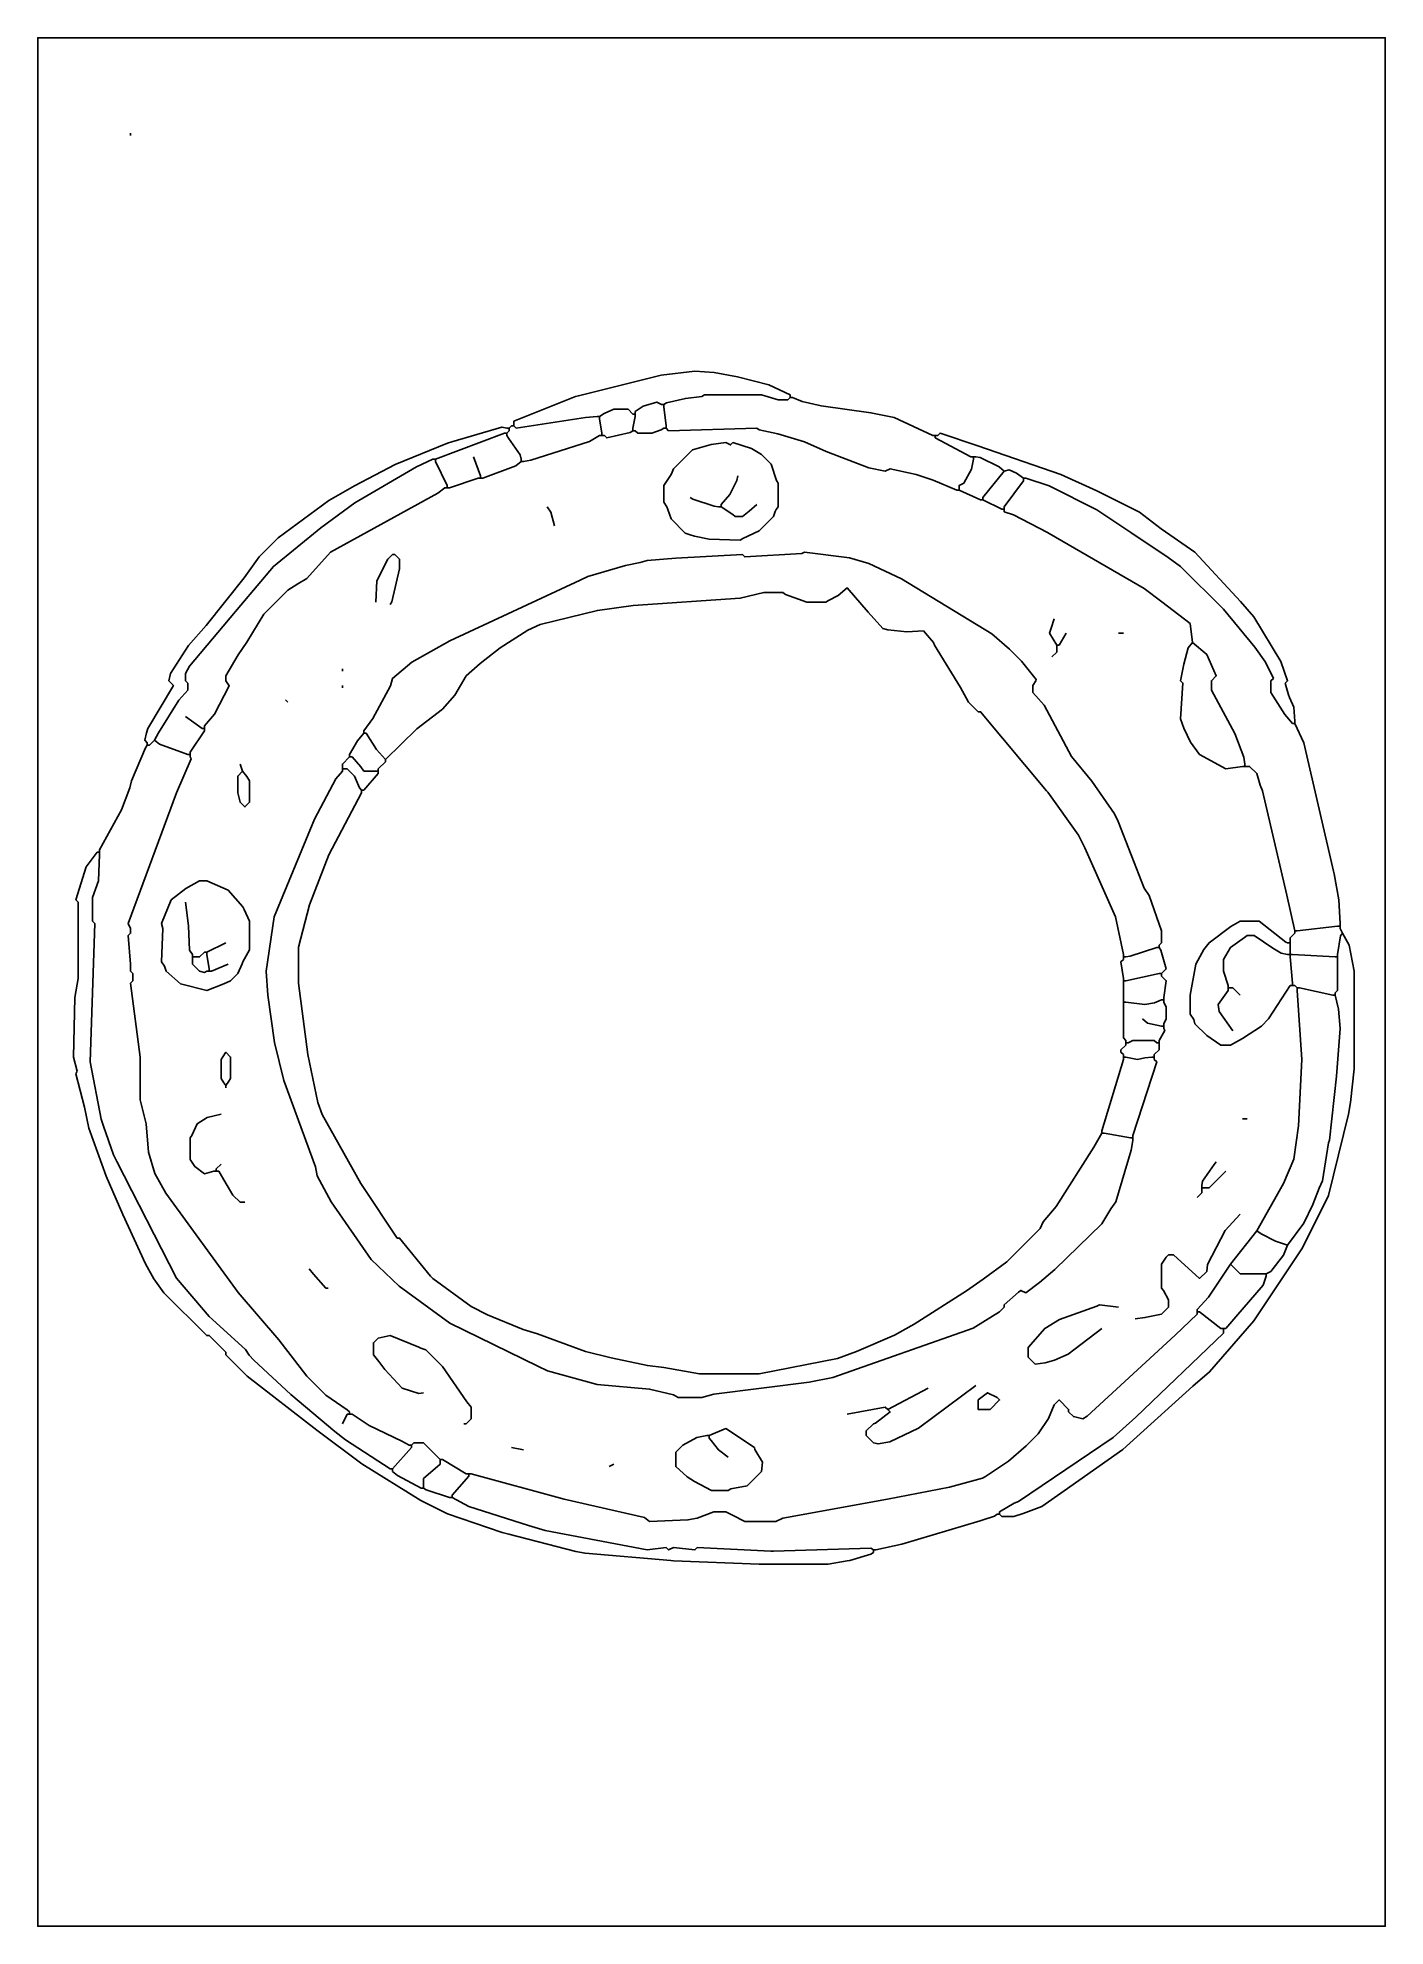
# Model space of a CAD drawing. Extents: x 0 to 566, y 1 to 794.
import ezdxf

# ---------------------------------------------------------------- set-up
doc = ezdxf.new("R2010")
doc.units = 0
doc.layers.get('0').update_dxf_attribs({"linetype": 'CONTINUOUS'})

msp = doc.modelspace()

# ---------------------------------------------------------------- linework, layer by layer
at = {"color": 7, "linetype": 'CONTINUOUS'}
for points in [[(0, 793), (0, 794), (1, 794)], [(0, 2), (0, 793)], [(565, 794), (1, 794)], [(566, 793), (566, 794), (565, 794)], [(200, 632), (200, 633), (225.9, 643.3), (227.1, 643.7), (261.923077, 652.384615), (276, 654), (284.067568, 653.405405), (293.923077, 651.615385), (307.1, 648.3), (316, 644)], [(263, 640), (264.1, 640.7), (272.053846, 642.569231), (278.946154, 643.430769), (280, 644), (304, 644), (311, 642), (315, 642), (316, 643)], [(200, 631), (201, 630), (230.067568, 634.594595), (235, 635)], [(236, 635), (235, 635)], [(236, 635), (237.9, 636.2), (242, 638), (248, 638), (250, 636)], [(236, 634), (236, 635)], [(251, 636), (250, 636)], [(250, 630), (251, 635)], [(251, 637), (254.310345, 639.275862), (260, 641), (262, 640)], [(251, 636), (251, 637)], [(251, 635), (251, 636)], [(263, 640), (262, 640)], [(263, 639), (263, 640)], [(264, 631), (263, 639)], [(46, 498), (45, 499), (45.7, 502.1), (46.3, 503.9), (57, 522), (55, 524), (55.8, 527.1), (63.248276, 538.77931), (70.751724, 547.22069), (86.769231, 567.153846), (93, 576), (101, 584), (122.195122, 599.756098), (133.1, 605.8), (150.1, 614.8), (172.1, 623.7), (173.9, 624.3), (195, 630.5), (197, 630)], [(167, 617), (196, 628)], [(197, 628), (196, 628)], [(198, 630), (197, 630)], [(197, 628), (198, 629)], [(198, 630), (199, 631)], [(198, 629), (198, 630)], [(200, 631), (199, 631)], [(200, 631), (200, 632)], [(204, 616), (207.088235, 616.647059), (231.8, 624.4), (236, 627)], [(237, 628), (236, 634)], [(237, 627), (236, 627)], [(237, 627), (237, 628)], [(238, 627), (239, 626), (248.9, 628.2), (250, 629)], [(250, 629), (250, 630)], [(251, 629), (250, 629)], [(251, 629), (252, 628), (258, 628), (261.911765, 629.352941), (263, 630)], [(264, 630), (263, 630)], [(264, 630), (264, 631)], [(528, 507), (527.58, 512.94), (525.8, 516.9), (525.3, 518.1), (524, 523), (525, 524), (522.2, 532.1), (510.752941, 550.788235), (505.247059, 557.211765), (486, 578), (471.82, 587.76), (462.804878, 594.756098), (444.9, 603.8), (429.8, 610.6), (394.9, 622.7), (379, 628), (378, 627)], [(49, 499), (50.769231, 502.153846), (59.243902, 515.804878), (63, 520), (63, 523), (62, 524), (62, 527), (63.8, 530.1), (85.248276, 555.77931), (99, 572), (118.846154, 588.230769), (133.195122, 598.756098), (159.1, 613.8), (166, 617)], [(167, 617), (166, 617)], [(186, 610), (183, 618)], [(204, 616), (203, 616)], [(393, 618), (392, 618)], [(394, 618), (393, 618)], [(393, 617), (393, 618)], [(406, 612), (403.846154, 613.769231), (395.9, 617.7), (394, 618)], [(397, 601), (406, 612)], [(414, 609), (411.1, 611.2), (408, 612.5), (406, 612)], [(70, 505), (74.2, 509.9), (80.4, 521.8), (79, 524), (79, 526), (84.2, 534.9), (87.76, 540.18), (95, 552), (105, 562), (109.18, 564.76), (113, 567), (123, 578), (168.1, 602.8), (171, 605)], [(172, 605), (171, 605)], [(172, 605), (172, 606)], [(173, 605), (172, 605)], [(186, 609), (186, 610)], [(387, 604), (387, 605)], [(527, 506), (523.769231, 509.846154), (518, 519), (518, 524), (519, 525), (515.76, 531.82), (511.230769, 538.153846), (498, 554), (480, 572), (474.804878, 575.756098), (459.1, 586.2), (444.795082, 595.754098), (424.9, 605.8), (415, 609)], [(406, 596), (406, 597)], [(485, 540), (484, 548), (472.1, 557.2), (464.795082, 562.754098), (424.9, 585.8), (424.153846, 586.230769), (409.911765, 593.647059), (406, 595)], [(471, 413), (472, 414), (472, 419), (466.769231, 433.846154), (464.8, 436.9), (453.8, 464.9), (452.3, 468.1), (442.752941, 481.788235), (434.24, 492.18), (422.754098, 513.795082), (418, 519), (418, 522), (419.2, 523.9), (419.44, 524.58), (413.247788, 532.216814), (408.216814, 537.247788), (400.783186, 543.752212), (362.846154, 566.769231), (349.1, 573.3), (340.946154, 575.569231), (322, 578), (320.970817, 577.466926), (297, 576), (296, 577), (267.964706, 575.458824), (256.035294, 574.541176), (253.1, 573.7), (246.911765, 572.352941), (231.1, 567.8), (227.9, 566.2), (173.153846, 540.769231), (157.195122, 531.756098), (149, 525), (148.2, 521.9), (140.756098, 508.195122), (137, 503)], [(148, 556), (148.7, 557.1), (152, 571), (152, 575), (150, 577), (149, 577), (147, 575), (142.445545, 565.955446), (142, 557)], [(456, 409), (452.647059, 424.911765), (439.8, 453.9), (437.2, 459.1), (424.243902, 477.195122), (423.76, 477.82), (396, 511), (395, 511), (391, 515), (387.6, 521.2), (376.647059, 538.911765), (376.2, 540.1), (372, 545), (365, 544.5), (357.053846, 545.430769), (355, 546), (348.756098, 552.804878), (340, 563), (336.153846, 559.769231), (332.1, 557.7), (331, 557), (323, 557), (314.1, 560.2), (313, 561), (305, 561), (295.076923, 558.615385), (250.040984, 555.54918), (235.053846, 553.569231), (211.076923, 547.615385), (205.846154, 545.230769), (194.195122, 537.756098), (185.82, 531.24), (180, 526), (175.2, 517.9), (170, 512), (159.231507, 503.750685), (146, 491)], [(429, 539), (432, 544)], [(485, 540), (483.230769, 537.846154), (481.405405, 530.932432), (480, 524), (481, 523), (480, 508), (481.352941, 504.088235), (484.243902, 498.195122), (488, 493), (499, 487), (506, 488)], [(507, 489), (506.647059, 491.911765), (502.769231, 501.846154), (493, 520), (493, 524), (495, 526), (491, 535), (485, 540)], [(426, 534), (428, 536), (428, 538)], [(429, 539), (428, 539)], [(428, 538), (428, 539)], [(128, 528), (128, 529)], [(105, 515), (104, 516)], [(128, 521), (128, 522)], [(69, 504), (62, 509)], [(70, 504), (69, 504)], [(70, 504), (70, 505)], [(70, 503), (70, 504)], [(146, 491), (142.243902, 495.195122), (138, 502)], [(528, 506), (527, 506)], [(528, 506), (528, 507)], [(547, 422), (546.54918, 431.959016), (544.615385, 442.923077), (544.3, 444.1), (531.8, 497.9), (528, 506)], [(26, 453), (35.230769, 469.846154), (38.647059, 479.088235), (39.352941, 481.911765), (45.2, 495.9), (46, 497)], [(131, 217), (129.9, 217.8), (121, 224), (113, 232), (101.243902, 247.195122), (84.24, 267.18), (53.769231, 308.846154), (49.2, 317.1), (46.458824, 326.035294), (45.541176, 337.964706), (43, 348), (43, 366), (39, 397), (40, 398), (40, 401), (39, 402), (39, 405), (38, 417), (39, 418), (39, 420), (38, 422), (58.3, 476.9), (64.4, 491.2), (64, 492)], [(142, 486), (137, 486), (135.756098, 487.804878), (132, 492)], [(86, 486), (85, 489)], [(128, 486), (125.24, 482.82), (116.230769, 465.846154), (99.352941, 424.911765), (96, 402), (96.594595, 391.932432), (99.42, 372.06), (103.384615, 356.076923), (116.615385, 319.923077), (117.384615, 316.076923), (123.230769, 305.153846), (140, 281), (151.82, 269.76), (173.153846, 254.230769), (210.1, 236.2), (214.1, 234.2), (235.044554, 228.445545), (256.964706, 226.541176), (267.1, 224.2), (269, 223), (279, 223), (283.923077, 224.384615), (323.964706, 229.458824), (333.94, 231.42), (392.9, 252.2), (394.1, 252.8), (404, 259), (406, 261), (406, 262), (411.9, 267.2), (413, 268), (415, 267), (420.788235, 271.247059), (427.211765, 276.752941), (447, 296), (450.756098, 302.195122), (452.769231, 305.153846), (459.3, 326.9), (460, 331)], [(128, 487), (128, 488)], [(136, 478), (135.2, 479.1), (133, 484), (130, 487), (129, 487)], [(137, 478), (143, 485)], [(143, 486), (142, 486)], [(143, 487), (146, 490), (146, 491)], [(143, 486), (143, 487)], [(143, 485), (143, 486)], [(507, 488), (506, 488)], [(507, 488), (507, 489)], [(508, 488), (507, 488)], [(528, 419), (524.594595, 433.932432), (514.4, 477.8), (513.517241, 480.206897), (512, 485), (509, 488), (508, 488)], [(136, 477), (122.230769, 450.846154), (114.2, 429.9), (109.58, 412.06), (109.54918, 396.959016), (113.45082, 367.040984), (117.647059, 346.911765), (119.4, 341.8), (135.769231, 312.846154), (136.2, 312.1), (151, 290), (152, 290), (165, 274), (166, 273), (182.1, 261.2), (188.9, 257.8), (203.911765, 251.647059), (209.9, 249.7), (230.067568, 242.405405), (240.9, 239.7), (256.053846, 236.430769), (262.946154, 235.569231), (278, 233), (303, 233), (335.923077, 239.384615), (343.911765, 242.352941), (359.846154, 249.230769), (368.1, 253.8), (390.18, 267.76), (397.153846, 272.769231), (407, 280), (421, 294), (422.247059, 296.788235), (427.752941, 303.211765), (443.6, 328.2), (447, 334)], [(137, 478), (136, 478)], [(136, 477), (136, 478)], [(25, 452), (20.3, 445.9), (16, 432), (17, 431), (17, 399), (15.569231, 391.053846), (15, 366), (16.5, 360), (16, 359), (19.615385, 344.923077), (21.384615, 336.076923), (28.8, 315.9), (35.8, 299.9), (45.230769, 279.153846), (48.8, 272.9), (53, 267), (71, 249), (72, 249), (79, 242), (79, 241), (88, 232), (117.195122, 209.243902), (136.153846, 195.230769), (160.9, 179.8), (172.1, 174.2), (195.088235, 166.352941), (197.911765, 165.647059), (226.076923, 158.384615), (229.923077, 157.615385), (265.962069, 154.544828), (267.023691, 154.473815), (303, 153), (332, 153), (339.946154, 154.430769), (341.076923, 154.615385), (349.9, 157.2), (351, 158)], [(148, 193), (129.195122, 205.243902), (124.804878, 208.756098), (106.233888, 224.24948), (90.766112, 238.75052), (88.769231, 240.846154), (87.230769, 243.153846), (72, 257), (58.230769, 273.153846), (33.2, 322.1), (31.8, 324.9), (27.615385, 336.923077), (26.7, 339.9), (22, 364), (24, 422), (23, 423), (23, 433), (25.544828, 440.037931), (26, 451)], [(71, 394), (78.1, 396.8), (81, 398), (84, 401), (85.8, 405.1), (86.2, 405.9), (89, 411), (89, 423), (86.7, 427.9), (86.2, 429.1), (80, 436), (71, 440), (68, 440), (62.153846, 436.769231), (56, 432), (52, 422), (52.5, 420), (52, 406), (53.2, 404.1), (54, 402), (59.9, 396.8), (71, 394)], [(525, 414), (524.211765, 414.247059), (513, 423), (505, 423), (501.18, 420.76), (492, 414), (489.76, 411.18), (486.384615, 404.923077), (484, 392), (484, 384), (485.6, 381.8), (486, 380), (491, 375), (497, 371), (501, 371), (506.1, 373.8), (514, 379), (517, 382), (526, 396)], [(547, 421), (546, 421)], [(547, 421), (547, 422)], [(547, 420), (547, 421)], [(71, 410), (79, 414)], [(404, 174), (405, 173), (410, 173), (413.911765, 174.352941), (415.1, 174.8), (421.82, 177.24), (431.153846, 183.769231), (455.795082, 201.245902), (485.211765, 227.752941), (492.248869, 233.773756), (510.752941, 255.211765), (531.2, 285.9), (542.2, 307.9), (550.594595, 342.067568), (551.405405, 346.932432), (553, 361), (553, 402), (550.8, 412.9), (548, 418)], [(500, 396), (498, 402), (498, 407), (501, 412), (506.9, 416.2), (508, 417), (511, 417), (518.82, 411.76), (522.3, 409.6), (525, 409)], [(526, 414), (525, 414)], [(526, 415), (526, 416), (528, 418)], [(526, 414), (526, 415)], [(526, 410), (526, 413)], [(529, 419), (528, 419)], [(528, 418), (528, 419)], [(546, 409), (547.2, 416.9), (548, 418)], [(548, 418), (547, 420)], [(65, 407), (65, 408)], [(65, 407), (65, 405), (68, 402), (70, 401.5), (71, 402)], [(66, 408), (68, 408), (70, 410)], [(71, 410), (70, 410)], [(71, 409), (71, 410)], [(73, 402), (80, 405)], [(456, 408), (456, 409)], [(456, 407), (456, 408)], [(457, 408), (458.9, 408.3), (470, 412)], [(472, 401), (474, 403), (471.8, 410.9), (471, 412)], [(526, 409), (525, 409)], [(526, 409), (526, 410)], [(527, 409), (526, 409)], [(526, 408), (526, 409)], [(527, 397), (526, 408)], [(545, 408), (527, 409)], [(545, 393), (546, 394), (546, 407)], [(72, 402), (71, 402)], [(72, 402), (72, 403)], [(73, 402), (72, 402)], [(457, 398), (471, 401)], [(473, 391), (474, 398), (472, 400)], [(456, 389), (456, 390)], [(457, 389), (465, 388), (469.1, 388.8), (472, 390)], [(473, 380), (474, 382), (474, 387), (473, 389)], [(502, 377), (496.230769, 385.153846), (495.8, 388.1), (500, 394)], [(501, 395), (500, 395)], [(500, 394), (500, 395)], [(505, 392), (502, 395), (501, 395)], [(512, 293), (523.2, 312.9), (527.594595, 323.067568), (529.541176, 337.035294), (531, 365), (529, 394)], [(525, 287), (531.76, 296.18), (535.647059, 304.088235), (538.2, 310.9), (539.58, 314.06), (542.2, 329.9), (542.615385, 331.076923), (545.526185, 358.023691), (547, 378), (546.405405, 386.067568), (545, 392)], [(529, 395), (528, 396)], [(530, 395), (529, 395)], [(529, 394), (529, 395)], [(544, 392), (530, 395)], [(545, 392), (544, 392)], [(545, 392), (545, 393)], [(457, 373), (456, 374), (456, 388)], [(472, 379), (466.153846, 380.230769), (464, 382)], [(457, 372), (457, 373)], [(470, 372), (469, 373), (460, 373), (458, 372)], [(471, 373), (473.4, 377.2), (473, 378)], [(471, 372), (471, 373)], [(473, 379), (472, 379)], [(473, 378), (473, 379)], [(79, 354), (80.2, 355.9), (81, 357), (81, 366), (79, 368), (77.8, 366.1), (77, 365), (77, 357), (78.2, 355.1), (79, 354)], [(447, 335), (456, 365)], [(456, 367), (455, 368), (455, 369), (457, 371)], [(456, 366), (456, 367)], [(457, 366), (456, 366)], [(456, 365), (456, 366)], [(458, 372), (457, 372)], [(457, 371), (457, 372)], [(457, 366), (462, 365), (465.088235, 365.647059), (468, 366)], [(460, 333), (470, 364), (469, 365)], [(469, 367), (471, 369), (471, 371)], [(469, 366), (469, 367)], [(469, 365), (469, 366)], [(471, 372), (470, 372)], [(471, 371), (471, 372)], [(79, 353), (79, 354)], [(77, 342), (71.2, 340.6), (67, 338), (64.7, 333.1), (64, 332), (64, 323), (66, 320), (70, 317), (74, 318)], [(447, 334), (447, 335)], [(448, 334), (447, 334)], [(459, 332), (448, 334)], [(508, 340), (506, 340)], [(460, 332), (459, 332)], [(460, 332), (460, 333)], [(460, 331), (460, 332)], [(75, 318), (74, 318)], [(75, 319), (77, 321)], [(75, 318), (75, 319)], [(76, 318), (75, 318)], [(87, 305), (85, 305), (82, 308), (77.2, 316.1), (76, 318)], [(489, 312), (489.3, 313.9), (494.2, 320.9), (495, 322)], [(487, 307), (489, 309), (489, 310)], [(489, 311), (489, 312)], [(490, 311), (489, 311)], [(489, 310), (489, 311)], [(461, 256), (465.076923, 256.615385), (472, 258), (475, 261), (475, 264), (472.8, 267.9), (472, 269), (472, 279), (474, 282), (475, 283), (477, 283), (488, 273), (491, 276), (491.352941, 278.911765), (498.769231, 293.153846), (505, 300)], [(501, 279), (512, 293)], [(525, 287), (519.9, 288.7), (513.846154, 291.769231), (512, 293)], [(516, 275), (518, 276), (523.230769, 282.846154), (525, 287)], [(487, 260), (491.754098, 265.204918), (501, 279)], [(122, 269), (121, 269), (115.769231, 274.846154), (114, 277)], [(499, 252), (503.230769, 256.846154), (514.769231, 270.153846), (516, 274)], [(516, 275), (515, 275)], [(516, 274), (516, 275)], [(454, 261), (446, 262), (444.911765, 261.352941), (429.153846, 255.769231), (423, 252), (416, 244), (416, 240), (419, 237), (423.088235, 237.647059), (427.1, 238.7), (432.846154, 241.230769), (447, 252)], [(182, 191), (221.076923, 180.384615), (254.8, 172.6), (257, 171), (273.076923, 171.615385), (276.923077, 172.384615), (284, 175), (289, 175), (291.8, 173.6), (297, 171), (310, 171), (312.9, 172.3), (356.911765, 180.352941), (382.923077, 185.384615), (396.9, 189.2), (398.1, 189.8), (407.783186, 196.247788), (415.216814, 202.752212), (420.24, 207.82), (424.6, 214.2), (427, 220), (429, 222), (433, 218), (433, 217), (435, 215), (439, 214), (440.788235, 215.247059), (477.776243, 249.248619), (487, 258)], [(487, 259), (487, 260)], [(488, 259), (487, 259)], [(487, 258), (487, 259)], [(497, 252), (488, 259)], [(179, 212), (180, 212), (182, 214), (182, 219), (180.230769, 221.153846), (170, 236), (163, 243), (160.9, 243.8), (160.1, 244.2), (148, 249), (143, 248), (141, 246), (141, 241), (143.24, 238.18), (145.76, 234.82), (153, 227), (160.1, 224.7), (162, 225)], [(404, 175), (410.1, 178.7), (411.9, 179.3), (451.776243, 206.248619), (461.223757, 214.751381), (498, 250), (498, 251)], [(498, 252), (497, 252)], [(499, 252), (498, 252)], [(498, 251), (498, 252)], [(357, 218), (358, 217), (351.846154, 212.230769), (351, 212), (348, 209), (348, 207), (351, 204), (353, 203.5), (357.923077, 204.384615), (369.9, 210.2), (394, 228)], [(357, 218), (374, 227)], [(396, 218), (400, 218), (404, 222), (403, 223), (399, 225), (395, 222), (395, 219)], [(128, 212), (130, 216)], [(131, 216), (130, 216)], [(131, 216), (131, 217)], [(132, 216), (131, 216)], [(156, 203), (152.911765, 204.647059), (139.153846, 211.230769), (132, 216)], [(340, 216), (356, 219), (357, 218)], [(396, 218), (395, 218), (395, 219)], [(281, 207), (276.9, 206.2), (271, 203), (268, 200), (268, 194), (272.846154, 189.769231), (275.9, 187.8), (283, 184), (290, 184), (291.1, 184.7), (298, 186), (304, 192), (304.384615, 195.923077), (301.243902, 201.195122), (301, 202), (289, 210), (282, 207)], [(282, 207), (281, 207)], [(282, 206), (282, 207)], [(149, 193), (157, 202)], [(169, 197), (162, 204), (158, 204), (157, 203)], [(157, 202), (157, 203)], [(290, 198), (286, 201), (282.8, 204.9), (282, 206)], [(149, 193), (148, 193)], [(149, 192), (149, 193)], [(161, 185), (151.153846, 190.230769), (149, 192)], [(162, 186), (162, 189), (169, 195), (169, 196)], [(170, 197), (169, 197)], [(169, 196), (169, 197)], [(180, 191), (170, 197)], [(181, 191), (180, 191)], [(182, 191), (181, 191)], [(181, 190), (181, 191)], [(162, 185), (161, 185)], [(162, 185), (162, 186)], [(173, 181), (163.1, 184.3), (162, 185)], [(174, 182), (181, 190)], [(174, 181), (173, 181)], [(174, 181), (174, 182)], [(174, 181), (181.1, 177.2), (206.1, 169.3), (213.1, 167.2), (256, 159), (264, 160), (265, 159), (267, 160), (276, 159), (277, 160), (307.977376, 158.524887), (309, 158.5), (349.9, 159.8), (351, 159)], [(404, 174), (404, 175)], [(352, 159), (362.932432, 161.405405), (395.9, 171.3), (397.088235, 171.647059), (401.9, 173.2), (403, 174)], [(404, 174), (403, 174)], [(1, 1), (0, 1), (0, 2)], [(565, 1), (1, 1)], [(565, 1), (566, 1), (566, 2)]]:
    msp.add_lwpolyline(points, dxfattribs=at)
at = {"color": 250, "linetype": 'CONTINUOUS'}
for points in [[(566, 2), (566, 793)], [(316, 643), (316, 644)], [(317, 643), (316, 643)], [(376, 627), (359.793103, 634.482759), (349.955446, 636.554455), (329.053846, 639.430769), (321.1, 641.2), (317, 643)], [(197, 627), (197, 628)], [(203, 617), (202.6, 618.8), (197.8, 625.9), (197, 627)], [(238, 627), (237, 627)], [(386, 604), (376.1, 608.2), (368.932432, 610.594595), (358, 613), (356, 612), (349.088235, 613.352941), (331.1, 620.2), (322.1, 624.3), (310.911765, 627.647059), (303.076923, 629.384615), (302, 630), (265, 629), (264, 630)], [(377, 627), (376, 627)], [(378, 627), (377, 627)], [(377, 626), (377, 627)], [(295, 583), (296.1, 583.7), (303, 587), (309, 593), (309.8, 595.1), (310.2, 595.9), (311, 597), (311, 607), (310.3, 608.1), (308, 615), (304, 619), (299.735294, 621.558824), (292, 624), (291, 623), (289, 624), (282.9, 623.2), (275, 621), (267, 613), (266.2, 610.9), (265.769231, 610.153846), (263, 606), (263, 599), (264.2, 597.1), (264.7, 595.9), (266, 592), (272, 586), (274.1, 585.3), (275.9, 584.7), (282.032995, 583.461929), (295, 583)], [(392, 618), (377, 626)], [(167, 616), (167, 617)], [(172, 606), (167, 616)], [(187, 609), (200.846154, 614.230769), (203, 616)], [(203, 616), (203, 617)], [(173, 605), (185, 609)], [(186, 609), (185, 609)], [(187, 609), (186, 609)], [(287, 598), (290.756098, 602.195122), (293.7, 608.1), (294, 610)], [(387, 604), (386, 604)], [(396, 600), (387, 604)], [(406, 597), (414, 608)], [(415, 609), (414, 609)], [(414, 608), (414, 609)], [(286, 597), (284.1, 597.3), (275.1, 600.2), (274, 601)], [(287, 597), (286, 597)], [(287, 597), (287, 598)], [(287, 597), (291.9, 593.8), (293, 593), (296, 593), (298.82, 595.24), (302, 598)], [(397, 600), (396, 600)], [(397, 600), (397, 601)], [(405, 596), (397, 600)], [(406, 596), (405, 596)], [(406, 595), (406, 596)], [(428, 539), (425, 544), (425.7, 546.1), (427, 550)], [(456, 544), (454, 544)], [(64, 494), (70, 503)], [(131, 493), (134.24, 498.82), (137, 502)], [(137, 502), (137, 503)], [(138, 502), (137, 502)], [(46, 497), (46, 498)], [(47, 497), (46, 497)], [(47, 497), (49, 499)], [(63, 493), (51.2, 497.4), (49, 499)], [(64, 493), (63, 493)], [(64, 493), (64, 494)], [(64, 492), (64, 493)], [(128, 488), (128, 489), (131, 492)], [(131, 492), (131, 493)], [(132, 492), (131, 492)], [(86, 486), (84, 484), (84, 477), (85, 473), (87, 471), (89, 473), (89, 482), (87.769231, 483.846154), (86, 486)], [(129, 487), (128, 487)], [(128, 486), (128, 487)], [(26, 452), (26, 453)], [(26, 452), (25, 452)], [(26, 451), (26, 452)], [(65, 409), (63.8, 410.9), (63.384615, 421.076923), (62, 431)], [(529, 419), (546, 421)], [(471, 412), (471, 413)], [(526, 413), (526, 414)], [(65, 408), (65, 409)], [(66, 408), (65, 408)], [(456, 399), (455, 406), (456, 407)], [(457, 408), (456, 408)], [(471, 412), (470, 412)], [(546, 408), (545, 408)], [(546, 408), (546, 409)], [(546, 407), (546, 408)], [(456, 398), (456, 399)], [(457, 398), (456, 398)], [(456, 397), (456, 398)], [(456, 390), (456, 397)], [(472, 401), (471, 401)], [(472, 400), (472, 401)], [(527, 396), (527, 397)], [(457, 389), (456, 389)], [(456, 388), (456, 389)], [(473, 390), (472, 390)], [(473, 390), (473, 391)], [(473, 389), (473, 390)], [(500, 395), (500, 396)], [(527, 396), (526, 396)], [(528, 396), (527, 396)], [(473, 379), (473, 380)], [(469, 366), (468, 366)], [(515, 275), (505, 275), (501, 279)], [(157, 203), (156, 203)], [(204, 201), (199, 202)], [(240, 194), (242, 195)], [(352, 159), (351, 159)]]:
    msp.add_lwpolyline(points, dxfattribs=at)
at = {"color": 254, "linetype": 'CONTINUOUS'}
msp.add_lwpolyline([(39, 753), (39, 754)], dxfattribs=at)
at = {"color": 251, "linetype": 'CONTINUOUS'}
for points in [[(387, 605), (387, 606), (389, 607), (392.2, 612.9), (393, 617)], [(217, 589), (215.482759, 594.793103), (214, 597)], [(72, 403), (71, 409)], [(490, 311), (492, 311), (499, 318)], [(351, 158), (351, 159)]]:
    msp.add_lwpolyline(points, dxfattribs=at)

doc.saveas('drawing.dxf')
